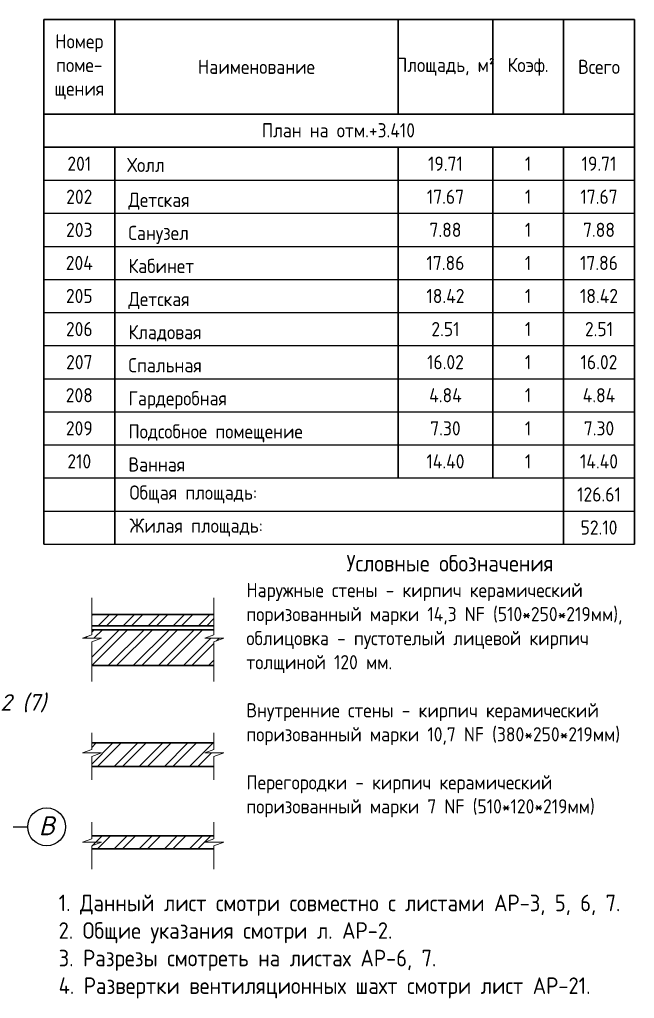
# Model space of a CAD drawing. Header units: millimetres. Extents: x 854812 to 1164625, y 589925 to 823301.
# Drawn here: x 983517 to 996531, y 690734 to 711449 of the extents above; entities that cross this region are included whole.
import ezdxf
from ezdxf.enums import TextEntityAlignment as Align

# ---------------------------------------------------------------- set-up
doc = ezdxf.new("R2010")
doc.units = ezdxf.units.MM
doc.linetypes.add('ACAD_ISO10W100', pattern=[18, 12, -3, 0, -3])
doc.layers.get('Defpoints').update_dxf_attribs({"color": 40})
for name, color, linetype, lineweight in [('Text', 7, 'Continuous', 15), ('АР_Каркас_колонны-стены', 5, 'Continuous', 30), ('АР_Стены_монолит', 170, 'Continuous', 30), ('АР_Текст', 120, 'Continuous', 9), ('АР_Текст_пояснения-выноски', 54, 'Continuous', 9), ('АР_Штрих_материалы', 27, 'Continuous', 9), ('текст', 7, 'Continuous', 13)]:
    doc.layers.add(name, color=color, linetype=linetype, lineweight=lineweight)
doc.styles.add('arial', font='isocpeur.ttf')
doc.styles.add('GOST 2.304', font='isocpeur.ttf', dxfattribs={"width": 0.9})
doc.styles.add('Isocpeur', font='isocpeui.ttf')

msp = doc.modelspace()

# ---------------------------------------------------------------- hatches: boundary and pattern name
at = {"layer": 'АР_Штрих_материалы', "ltscale": 100}
h = msp.add_hatch(dxfattribs=at)
h.set_pattern_fill('ANSI32', color=256, scale=1000, style=0)
h.set_pattern_definition([(45, (982229.65, 772040.24), (-265.165, 265.165), []), (45, (982406.42, 772040.24), (-265.165, 265.165), [])])
h.paths.add_polyline_path([(987629.8, 698862.4), (985044.2, 698862.4), (985044.2, 698622.4), (987629.8, 698622.4)])
h.paths.add_polyline_path([(987629.8, 697776.3), (987629.8, 698279.5), (987838, 698355.5), (987435.2, 698355.5), (987629.8, 698426), (987629.8, 698536.3), (985044.2, 698536.3), (985044.2, 698426), (984849.5, 698355.5), (985252.3, 698355.5), (985044.2, 698279.5), (985044.2, 697776.3)])
h = msp.add_hatch(dxfattribs=at)
h.set_pattern_fill('ANSI32', color=256, scale=1000, style=0)
h.set_pattern_definition([(45, (982229.65, 771898.32), (-265.165, 265.165), []), (45, (982406.42, 771898.32), (-265.165, 265.165), [])])
h.paths.add_polyline_path([(987629.8, 695931.2), (987435.2, 695931.2), (987629.8, 696001.8), (987629.8, 696139.7), (985044.2, 696139.7), (985044.2, 695639.7), (987629.8, 695639.7)])
h = msp.add_hatch(dxfattribs=at)
h.set_pattern_fill('ANSI32', color=256, scale=1000, style=0)
h.set_pattern_definition([(45, (982229.65, 770159.66), (-265.165, 265.165), []), (45, (982406.42, 770159.66), (-265.165, 265.165), [])])
h.paths.add_polyline_path([(987629.8, 694175.4), (985044.2, 694175.4), (985044.2, 693901), (987629.8, 693901)])

# ---------------------------------------------------------------- linework, layer by layer
at = {"lineweight": 30}
msp.add_line((984030.7, 708749.1), (996530.7, 708749.1), dxfattribs=at)
at = {"ltscale": 5}
for p, q in [((984030.7, 708049.1), (996530.7, 708049.1)), ((984030.7, 707349.1), (996530.7, 707349.1)), ((984030.7, 706649.1), (996530.7, 706649.1)), ((984030.7, 704549.1), (996530.7, 704549.1)), ((984030.7, 703849.1), (996530.7, 703849.1)), ((984030.7, 701749.1), (996530.7, 701749.1)), ((984030.7, 701749.1), (996530.7, 701749.1)), ((984030.7, 701749.1), (996530.7, 701749.1)), ((984030.7, 701049.1), (996530.7, 701049.1)), ((984030.7, 700349.1), (996530.7, 700349.1))]:
    msp.add_line(p, q, dxfattribs=at)
for p, q in [((984030.7, 705949.1), (996530.7, 705949.1)), ((984030.7, 705249.1), (996530.7, 705249.1)), ((984030.7, 703149.1), (996530.7, 703149.1)), ((984030.7, 702449.1), (996530.7, 702449.1))]:
    msp.add_line(p, q)
at = {"lineweight": 30}
for points in [[(984030.7, 700349.1), (984030.7, 711449.1), (996530.7, 711449.1)], [(985530.7, 711449.1), (985530.7, 709449.1)], [(991530.7, 709449.1), (991530.7, 711449.1)], [(993530.7, 709449.1), (993530.7, 711449.1)], [(995030.7, 709449.1), (995030.7, 711449.1)], [(996530.7, 700349.1), (996530.7, 711449.1)], [(984030.7, 709449.1), (996530.7, 709449.1)], [(984030.7, 708749.1), (996530.7, 708749.1)], [(985530.7, 708749.1), (985530.7, 700349.1)], [(991530.7, 701749.1), (991530.7, 708749.1)], [(993530.7, 701749.1), (993530.7, 708749.1)], [(995030.7, 700349.1), (995030.7, 708749.1)]]:
    msp.add_lwpolyline(points, dxfattribs=at)
at = {"layer": 'Defpoints', "linetype": 'ACAD_ISO10W100', "ltscale": 70}
msp.add_line((969022.5, 694365.1), (983689.6, 694365.1), dxfattribs=at)
at = {"layer": 'Defpoints'}
msp.add_circle((984089.6, 694365.1), 400, dxfattribs=at)
at = {"layer": 'АР_Каркас_колонны-стены', "ltscale": 100}
for p, q in [((987629.8, 698536.3), (987019.3, 698536.3)), ((985044.2, 697776.3), (987629.8, 697776.3))]:
    msp.add_line(p, q, dxfattribs=at)
at = {"layer": 'АР_Стены_монолит', "color": 5, "ltscale": 100}
for p, q in [((987629.8, 698862.4), (985044.2, 698862.4)), ((987629.8, 698622.4), (985044.2, 698622.4)), ((985044.2, 698536.3), (987629.8, 698536.3)), ((987629.8, 696139.7), (985044.2, 696139.7)), ((987629.8, 695639.7), (985044.2, 695639.7)), ((987629.8, 694175.4), (985044.2, 694175.4)), ((987629.8, 693901), (985044.2, 693901))]:
    msp.add_line(p, q, dxfattribs=at)
at = {"layer": 'АР_Текст_пояснения-выноски', "ltscale": 100}
for points in [[(985044.2, 697443), (985044.2, 698279.5), (985252.3, 698355.5), (984849.5, 698355.5), (985044.2, 698426), (985044.2, 699210.7)], [(987629.8, 697443), (987629.8, 698279.5), (987838, 698355.5), (987435.2, 698355.5), (987629.8, 698426), (987629.8, 699210.7)], [(985044.2, 695359.2), (985044.2, 695855.2), (985252.3, 695931.2), (984849.5, 695931.2), (985044.2, 696001.8), (985044.2, 696355.2)], [(987629.8, 695359.2), (987629.8, 695855.2), (987838, 695931.2), (987435.2, 695931.2), (987629.8, 696001.8), (987629.8, 696355.2)], [(985044.2, 693467.3), (985044.2, 693963.4), (985252.3, 694039.4), (984849.5, 694039.4), (985044.2, 694109.9), (985044.2, 694463.3)], [(987629.8, 693467.3), (987629.8, 693963.4), (987838, 694039.4), (987435.2, 694039.4), (987629.8, 694109.9), (987629.8, 694463.3)]]:
    msp.add_lwpolyline(points, dxfattribs=at)

# ---------------------------------------------------------------- texts
at = {"layer": 'Defpoints', "style": 'Isocpeur'}
msp.add_text('В', height=400, dxfattribs=at).set_placement((984090, 694188.7), align=Align.CENTER)
at = {"layer": 'Text', "ltscale": 5, "style": 'GOST 2.304', "width": 0.9}
msp.add_text('План на отм.+3.410', height=300, dxfattribs=at).set_placement((990265.3, 708956), align=Align.CENTER)
at = {"layer": 'Text', "style": 'GOST 2.304', "width": 0.9}
for s, p in [('Холл', (985795.3, 708223.3)), ('Детская', (985820, 707484.2)), ('Санузел', (985820, 706784.2)), ('Кабинет', (985820, 706084.2)), ('Детская', (985820, 705384.2)), ('Кладовая', (985820, 704684.2)), ('Спальная', (985820, 703984.2)), ('Гардеробная', (985820, 703284.2)), ('Подсобное помещение', (985820, 702584.2)), ('Ванная', (985820, 701884.2))]:
    msp.add_text(s, height=300, dxfattribs=at).set_placement(p)
at = {"layer": 'Text', "ltscale": 5, "char_height": 300, "style": 'GOST 2.304'}
for s, insert, width, attachment_point in [('Номер поме-\\Pщения', (984780.7, 710449.1, -22166.4), 1500, 5), ('Наименование ', (988530.7, 710449.1, -22166.4), 6000, 5), ('Площадь, м²', (992530.7, 710449.1, -22166.4), 2000, 5), ('Коэф.', (994280.7, 710449.1, -22166.4), 1500, 5), ('Всего', (995780.7, 710449.1, -22166.4), 1500, 5), ('201', (984780.7, 708399.1, -22166.4), 1500, 5), ('1', (994280.7, 708399.1, -22166.4), 1500, 5), ('202', (984780.7, 707699.1, -22166.4), 1500, 5), ('1', (994280.7, 707699.1, -22166.4), 1500, 5), ('203', (984780.7, 706999.1, -22166.4), 1500, 5), ('1', (994280.7, 706999.1, -22166.4), 1500, 5), ('204', (984780.7, 706299.1, -22166.4), 1500, 5), ('1', (994280.7, 706299.1, -22166.4), 1500, 5), ('205', (984780.7, 705599.1, -22166.4), 1500, 5), ('1', (994280.7, 705599.1, -22166.4), 1500, 5), ('206', (984780.7, 704899.1, -22166.4), 1500, 5), ('1', (994280.7, 704899.1, -22166.4), 1500, 5), ('207', (984780.7, 704199.1, -22166.4), 1500, 5), ('1', (994280.7, 704199.1, -22166.4), 1500, 5), ('208', (984780.7, 703499.1, -22166.4), 1500, 5), ('1', (994280.7, 703499.1, -22166.4), 1500, 5), ('209', (984780.7, 702799.1, -22166.4), 1500, 5), ('1', (994280.7, 702799.1, -22166.4), 1500, 5), ('210', (984780.7, 702099.1, -22166.4), 1500, 5), ('1', (994280.7, 702099.1, -22166.4), 1500, 5), ('Общая площадь:', (985845.1, 701399.1, -22166.4), 5685.6, 4), ('Жилая площадь:', (985845.1, 700699.1, -22166.4), 5685.6, 4)]:
    msp.add_mtext(s, dxfattribs=dict(at, insert=insert, width=width, attachment_point=attachment_point))
at = {"layer": 'Text', "color": 7, "char_height": 300, "attachment_point": 5, "style": 'GOST 2.304'}
for s, insert, width in [('{\\fISOCPEUR|b0|i0|c161|p34;\\C256;19.71}', (992530.7, 708399.1), 2000), ('{\\fISOCPEUR|b0|i0|c161|p34;\\C256;19.71}', (995780.7, 708399.1), 1500), ('{\\fISOCPEUR|b0|i0|c161|p34;\\C256;17.67}', (992530.7, 707699.1), 2000), ('{\\fISOCPEUR|b0|i0|c161|p34;\\C256;17.67}', (995780.7, 707699.1), 1500), ('{\\fISOCPEUR|b0|i0|c161|p34;\\C256;7.88}', (992530.7, 706999.1), 2000), ('{\\fISOCPEUR|b0|i0|c161|p34;\\C256;7.88}', (995780.7, 706999.1), 1500), ('{\\fISOCPEUR|b0|i0|c161|p34;\\C256;17.86}', (992530.7, 706299.1), 2000), ('{\\fISOCPEUR|b0|i0|c161|p34;\\C256;17.86}', (995780.7, 706299.1), 1500), ('{\\fISOCPEUR|b0|i0|c161|p34;\\C256;18.42}', (992530.7, 705599.1), 2000), ('{\\fISOCPEUR|b0|i0|c161|p34;\\C256;18.42}', (995780.7, 705599.1), 1500), ('{\\fISOCPEUR|b0|i0|c161|p34;\\C256;2.51}', (992530.7, 704899.1), 2000), ('{\\fISOCPEUR|b0|i0|c161|p34;\\C256;2.51}', (995780.7, 704899.1), 1500), ('{\\fISOCPEUR|b0|i0|c161|p34;\\C256;16.02}', (992530.7, 704199.1), 2000), ('{\\fISOCPEUR|b0|i0|c161|p34;\\C256;16.02}', (995780.7, 704199.1), 1500), ('{\\fISOCPEUR|b0|i0|c161|p34;\\C256;4.84}', (992530.7, 703499.1), 2000), ('{\\fISOCPEUR|b0|i0|c161|p34;\\C256;4.84}', (995780.7, 703499.1), 1500), ('{\\fISOCPEUR|b0|i0|c161|p34;\\C256;7.30}', (992530.7, 702799.1), 2000), ('{\\fISOCPEUR|b0|i0|c161|p34;\\C256;7.30}', (995780.7, 702799.1), 1500), ('{\\fISOCPEUR|b0|i0|c161|p34;\\C256;14.40}', (992530.7, 702099.1), 2000), ('{\\fISOCPEUR|b0|i0|c161|p34;\\C256;14.40}', (995780.7, 702099.1), 1500), ('{\\fISOCPEUR|b0|i0|c161|p34;\\C256;126.61}', (995780.7, 701399.1), 1500), ('{\\fISOCPEUR|b0|i0|c161|p34;\\C256;52.10}', (995780.7, 700699.1), 1500)]:
    msp.add_mtext(s, dxfattribs=dict(at, insert=insert, width=width))
at = {"layer": 'Text', "color": 1, "ltscale": 50, "insert": (984343.9, 692929.5), "char_height": 350, "width": 15545.864, "attachment_point": 1, "style": 'GOST 2.304'}
msp.add_mtext('{\\C256;1. Данный лист смотри совместно с листами} {\\C5;АР-3, 5, 6, 7.\\P\\C256;2. Общие указания смотри л. \\C5;АР-2.\\P\\pt7341.6,28140;\\C256;3. Разрезы смотреть на листах \\C5;АР-6, 7.\\P\\C256;4. \\C0;Развертки вентиляционных шахт\\C256; смотри лист \\C5;АР-21.}', dxfattribs=at)
at = {"layer": 'АР_Текст', "insert": (988316.7, 700118.7), "char_height": 350, "width": 8604.596, "attachment_point": 1, "line_spacing_factor": 1.016949, "style": 'arial'}
msp.add_mtext('\\pi2120.9;{\\W0.9;\\C7;Условные обозначения\\P\\pi0;\\H0.85714x;Наружные стены - кирпич керамический поризованный марки 14,3 NF (510*250*219мм),\\Pоблицовка - пустотелый лицевой кирпич толщиной 120 мм.\\P\\PВнутренние стены - кирпич керамический поризованный марки 10,7 NF (380*250*219мм)\\P\\PПерегородки - кирпич керамический поризованный марки 7 NF (510*120*219мм) }', dxfattribs=at)
at = {"layer": 'текст', "color": 7, "style": 'Isocpeur'}
msp.add_text('2 (7)', height=350, dxfattribs=at).set_placement((983108.4, 696823.2))

doc.saveas('drawing.dxf')
